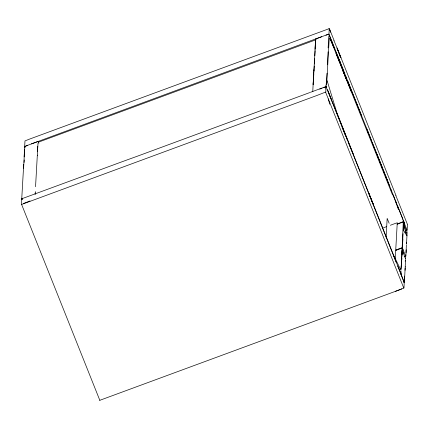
<?xml version="1.0" encoding="UTF-8"?>
<svg xmlns="http://www.w3.org/2000/svg" width="429" height="429" viewBox="0 0 429 429"><rect width="100%" height="100%" fill="white"/><g stroke="black" fill="none" stroke-linecap="round" stroke-linejoin="round"><path stroke-width="0.64" d="M401.775 259.84L401.785 258.022L401.624 261.69M325.949 35.178L328.373 34.282L328.55 34.615L328.952 34.411L329.408 35.14L403.351 220.361L401.453 263.647L400.836 270.072L393.457 254.831L368.538 192.465M404.209 256.778L405.716 256.231L405.845 255.646M326.281 84.851L327.011 73.182M37.741 146.455L37.468 155.384M402.552 244.235L402.584 247.705L402.08 248.155M326.206 83.521L326.147 86.358L326.737 87.73M23.606 168.27L24.732 146.675L27.783 145.216M403.866 282.432L404.429 281.976L405.148 267.905M336.014 53.416L346.922 80.722L342.819 70.361M406.059 252.804L406.365 244.879M402.482 219.691L403.351 220.361L403.802 221.514L403.544 226.233M24.137 156.875L24.287 153.716M403.651 222.876L403.705 221.852L403.979 221.965L403.603 223.75M402.391 247.71L401.909 256.344M402.874 239.071L402.011 254.815M406.536 244.037L407.132 232.121L404.236 225.354L404.429 223.16L403.705 221.852L397.399 224.163M23.718 164.323L21.788 198.016L22.421 198.445L22.388 199.04M22.018 199.394L22.077 198.295M24.083 162.435L24.222 159.953M24.507 154.842L24.657 152.215M35.553 186.744L37.323 155.185M321.702 36.744L315.631 38.985L314.704 56.296M313.803 72.41L313.127 84.567L313.374 81.891M313.872 71.198L314.666 56.955M313.519 79.242L313.814 73.949M313.964 71.3L314.259 66.007M314.371 64.023L314.666 58.73M314.816 56.081L315.111 50.788M315.261 48.139L315.503 41.012L315.031 49.297M328.083 51.775L327.306 64.8M386.111 237.253L387.167 218.372L389.157 223.305M395.248 258.708L397.259 222.71M401.061 269.192L401.748 256.95M401.914 253.973L402.37 247.978L402.933 249.211L402.777 251.496L403.174 253.228M402.627 241.216L402.327 246.632L402.445 245.302M402.665 240.589L403.046 233.698M403.228 230.529L403.474 226.099M401.051 272.774L400.852 273.906M404.552 276.072L404.493 280.775M313.894 69.852L312.757 91.742M405.056 270.313L405.287 266.591M328.121 47.871L328.861 35.982M406.134 251.41L405.845 256.134L405.099 256.51M37.446 151.71L38.031 143.34M326.185 86.615L325.75 87.028L325.6 85.795M403.694 226.292L403.839 224.447M404.89 256.832L405.019 257.068L404.424 256.349M403.351 220.361L403.212 221.932L403.228 221.654L400.552 222.662M405.196 266.699L405.593 259.631L405.169 261.191M404.295 224.71L404.381 223.852M406.504 243.559L406.649 242.24M403.764 221.82L403.802 221.514M406.075 251.045L406.225 249.758M404.177 282.706L399.796 271.294M402.193 251.512L402.15 250.633M402.826 251.673L404.837 256.955M35.714 191.65L35.173 194.305L35.14 192.986M99.721 400.343L399.742 289.741L404 287.929L404.209 282.459M400.627 273.9L401.094 273.981M22.099 199.667L21.804 198.783L22.421 198.445M405.695 258.306L405.217 258.258M400.284 273.536L400.788 273.284L393.313 254.933M328.802 34.079L24.662 146.423L24.984 140.91L29.177 139.237L329.247 28.63L328.968 34.245M403.93 225.895L404.268 225.734M310.381 92.348L325.868 86.572L325.52 88.814L325.858 89.275L325.826 91.972L317.122 95.399L21.611 204.461L99.839 400.37M401.812 288.878L395.409 291.355M23.531 203.469L30.014 200.97M325.536 86.594L326.147 86.358M398.605 249.061L395.951 250.059L402.225 247.646L405.716 256.231M38.685 142.074L316.253 39.645M383.446 227.81L386.583 226.651M390.352 225.263L396.632 222.941M397.045 223.959L400.016 222.866M395.935 250.327L402.246 248L402.477 252.048M31.44 143.876L38.138 141.414L38.154 141.929M404.997 232.867L406.451 232.33M309.792 92.567L137.291 156.226A2358.063 1399.95 -15.7 0 0 82.341 176.501L22.077 198.654L21.707 199.356L21.611 204.461M319.739 89.087L322.05 88.32M323.782 87.752L325.514 87.178M405.898 230.593L407.137 230.201L407.443 224.914M404.922 231.167L406.547 230.657M325.686 86.61L326.137 86.814L327.375 90.181M328.973 28.722L329.531 29.188L330.62 32.213M325.563 92.047L403.802 288.106M332.378 42.584L329.252 38.042L326.769 82.486L327.129 80.732L336.883 112.757L353.78 155.395M327.643 90.792L333.574 105.416M333.875 40.369L340.964 57.695M337.864 56.698L338.358 57.899M338.856 59.095L340.09 62.082M339.232 61.256L351.389 91.876M345.586 76.105L346.085 77.317M347.334 80.346L347.833 81.558M349.083 84.593L349.581 85.805M372.211 142.535L382.625 168.581M394.085 197.415L394.583 198.622M396.251 262.441L351.528 150.381M346.541 138.186L347.538 140.621M348.037 141.843L351.276 149.759M400.922 273.836L404.252 282.373M333.601 47.152L330.625 39.79L339.157 61.277M328.239 91.656L373.396 204.66L368.495 192.492M333.81 106.006L345.828 136.352L342.16 127.209M389.537 185.795L376.313 152.627M38.385 142.031L38.883 143.265M347.495 80.545L361.545 115.626M342.814 70.453L392.61 195.136M329.472 28.909L334.052 40.374M337.151 48.112L395.988 195.506M395.785 195.452L407.55 224.662M356.767 103.807L357.26 105.051M358.499 108.156L358.998 109.395M360.237 112.5L360.73 113.744M383.864 171.686L384.357 172.925M385.596 176.029L386.095 177.268M395.828 201.657L396.321 202.896M397.554 205.99L402.499 218.361M329.322 35.414L332.164 42.53M332.625 43.694L333.092 44.857M333.558 46.026L334.738 48.981M335.21 50.161L335.682 51.346M336.154 52.526L343.393 70.265M397.678 266.001L399.571 270.731M366.5 128.04L371.45 140.503M327.547 89.672L331.22 99.013M407.073 230.217L403.984 222.372M386.588 178.512L387.537 180.968M390.626 188.942L391.098 190.17M367.256 130.389L367.969 132.229M343.897 71.841L344.369 73.064M393.184 194.991L398.321 209.272M337.055 48.037L340.578 57.754M405.046 256.751L405.652 258.607M24.769 146.874L25.134 147.892M328.287 98.906L329.735 104.226M400.788 273.284L400.906 273.766L401.018 270.935M315.631 38.985L315.701 40.841M328.952 34.411L329.059 35.21M24.517 149.571L24.641 151.292M404.402 281.51L404.429 281.976M21.788 198.354L21.804 198.783M403.898 228.046L403.737 230.904L406.998 235.827L404.247 226.668L403.898 228.046"/></g></svg>
